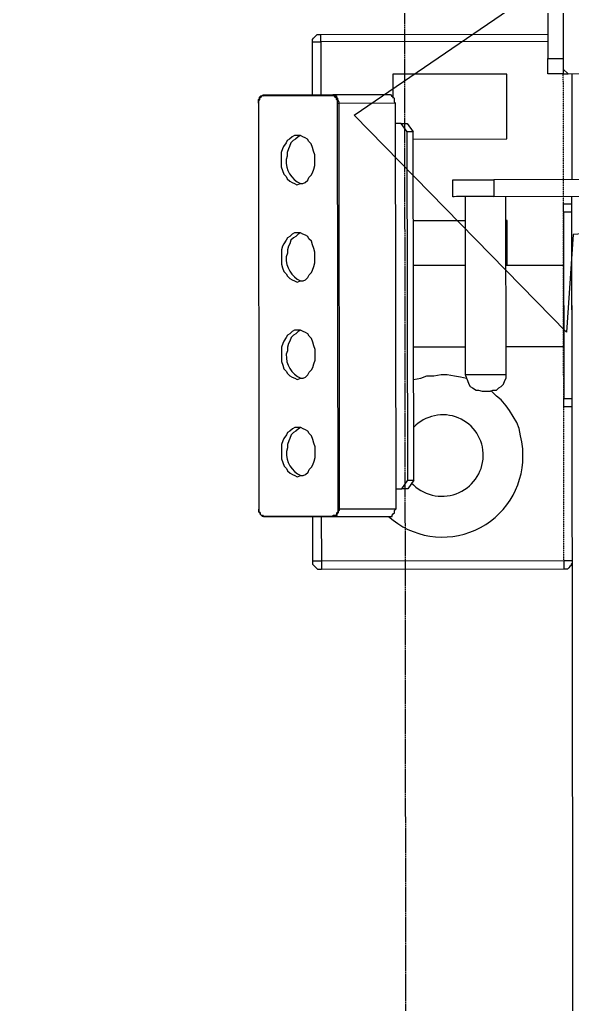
# Model space of a CAD drawing. Header units: feet. Extents: x -99009 to 3252343, y -11094690 to 9035152.
# Drawn here: x 2484468 to 2484809, y -1981242 to -1980635 of the extents above; entities that cross this region are included whole.
import ezdxf

# ---------------------------------------------------------------- set-up
doc = ezdxf.new("R2010")
doc.units = ezdxf.units.FT
doc.linetypes.add('PDF_IMPORT', pattern=[1, 0.8, -0.2])
doc.layers.add('1', color=1, linetype='Continuous')

# ---------------------------------------------------------------- blocks, each defined once
blk = doc.blocks.new('lEVELLING mACHINE')
at = {"color": 200, "lineweight": 25, "transparency": 33554684}
for points in [[(17491.73, 8164.64), (17741.42, 8164.64), (17741.42, 8463.99), (16941.21, 8463.99), (16838.22, 8463.99), (16838.22, 7564.48), (16838.22, 7284.41)], [(16843.4, 7508.91), (16842.66, 7508.91), (16841.18, 7508.91), (16840.44, 7508.91), (16839.7, 7508.91), (16838.96, 7508.91), (16838.22, 7508.91), (16838.22, 7510.39), (16838.96, 7511.14), (16838.96, 7511.88), (16839.7, 7512.62), (16840.44, 7513.36), (16841.18, 7514.1), (16842.66, 7514.1), (16843.4, 7514.1)], [(16993.07, 7481.5), (16993.07, 7508.91), (16843.4, 7508.91), (16843.4, 7510.39), (16843.4, 7511.14), (16843.4, 7511.88), (16843.4, 7512.62), (16843.4, 7513.36), (16843.4, 7514.1), (16993.07, 7514.1)], [(16998.26, 7508.91), (16998.26, 7481.5)], [(16982.7, 7226.61), (16982.7, 7225.87), (16982.7, 7225.13), (16983.44, 7224.39), (16983.44, 7223.65), (16984.18, 7222.91), (16984.92, 7222.17), (16985.66, 7222.17), (16985.66, 7221.43), (16984.92, 7221.43), (16984.18, 7222.17), (16983.44, 7222.17), (16983.44, 7222.91), (16982.7, 7223.65), (16982.7, 7224.39), (16981.96, 7225.87), (16981.96, 7226.61), (16947.14, 7226.61), (16947.14, 7477.05), (16981.96, 7477.05), (16981.96, 7477.79), (16982.7, 7478.53), (16982.7, 7479.27), (16983.44, 7480.02), (16983.44, 7480.76), (16984.18, 7481.5), (16984.92, 7481.5), (16985.66, 7481.5), (16985.66, 7480.76), (16984.92, 7480.76), (16984.18, 7480.76), (16983.44, 7480.02), (16983.44, 7479.27), (16982.7, 7478.53), (16982.7, 7477.79), (16982.7, 7477.05)], [(16985.66, 7222.17), (17028.64, 7222.17), (17029.38, 7222.17), (17030.12, 7222.91), (17030.86, 7223.65), (17030.86, 7224.39), (17031.6, 7225.13), (17031.6, 7225.87), (17031.6, 7226.61), (17031.6, 7477.05), (17031.6, 7477.79), (17031.6, 7478.53), (17030.86, 7479.27), (17030.86, 7480.02), (17030.12, 7480.76), (17029.38, 7480.76), (17028.64, 7481.5), (16985.66, 7481.5), (16950.84, 7481.5), (16950.1, 7481.5), (16949.36, 7481.5), (16949.36, 7480.76), (16948.62, 7480.02), (16947.88, 7479.27), (16947.88, 7478.53), (16947.88, 7477.79), (16947.14, 7477.05)], [(16985.66, 7481.5), (16985.66, 7481.5)], [(16985.66, 7481.5), (17027.9, 7481.5), (17028.64, 7481.5)], [(17027.9, 7481.5), (17028.64, 7481.5), (17029.38, 7481.5), (17030.12, 7480.76), (17030.86, 7480.02), (17030.86, 7479.27), (17031.6, 7478.53), (17031.6, 7477.79), (17031.6, 7477.05)], [(17031.6, 7477.05), (17031.6, 7477.05)], [(16936.02, 7459.27), (16939.73, 7464.46), (16943.43, 7464.46)], [(16947.14, 7464.46), (16943.43, 7464.46), (16939.73, 7459.27), (16939.73, 7244.4), (16943.43, 7239.21), (16947.14, 7239.21)], [(16939.73, 7459.27), (16936.02, 7459.27), (16936.02, 7244.4), (16939.73, 7244.4)], [(16838.22, 7414.07), (16843.4, 7414.07), (16843.4, 7408.89), (16838.22, 7408.89), (16838.22, 7294.04), (16843.4, 7294.04), (16843.4, 7408.89)], [(16904.16, 7284.41), (16904.16, 7394.07), (16903.42, 7396.29), (16902.68, 7397.77), (16901.94, 7399.99), (16901.2, 7401.48), (16899.72, 7402.22), (16897.49, 7403.7), (16896.01, 7403.7), (16893.79, 7404.44), (16893.05, 7404.44), (16892.31, 7404.44), (16891.56, 7404.44), (16890.08, 7404.44), (16889.34, 7404.44), (16888.6, 7404.44)], [(16936.02, 7397.77), (16936.02, 7397.03), (16931.58, 7396.29), (16927.87, 7394.81), (16923.43, 7394.81), (16918.98, 7394.07), (16915.27, 7394.07), (16910.83, 7394.81), (16907.12, 7395.55), (16903.42, 7396.29)], [(16904.16, 7394.07), (16903.42, 7394.07), (16902.68, 7394.07), (16901.94, 7394.07), (16900.46, 7394.07), (16898.97, 7394.07), (16897.49, 7394.07), (16895.27, 7394.07), (16893.05, 7394.07), (16891.56, 7394.07), (16889.34, 7394.07), (16887.12, 7394.07), (16884.9, 7394.07), (16883.41, 7394.07), (16881.93, 7394.07), (16880.45, 7394.07), (16879.71, 7394.07), (16878.97, 7394.07)], [(16878.97, 7326.64), (16843.4, 7326.64), (16843.4, 7377.02), (16878.97, 7377.02)], [(16936.02, 7377.02), (16904.16, 7377.02)], [(16878.23, 7326.64), (16878.23, 7299.23), (16878.97, 7299.23)], [(16936.02, 7326.64), (16904.16, 7326.64)], [(16904.16, 7299.23), (16936.02, 7299.23)], [(16843.4, 7294.04), (16843.4, 7288.85), (16838.22, 7288.85)], [(16626.31, 7221.43), (16626.31, 7234.02), (16626.31, 7274.03), (16886.38, 7274.03), (16886.38, 7284.41), (16626.31, 7284.41), (16626.31, 7274.03), (16621.12, 7274.03), (16621.12, 7284.41), (16626.31, 7284.41)], [(16886.38, 7284.41), (16889.34, 7284.41), (16892.31, 7284.41), (16895.27, 7284.41), (16898.23, 7284.41), (16900.46, 7284.41), (16902.68, 7284.41), (16904.9, 7284.41), (16907.12, 7284.41), (16908.61, 7284.41), (16909.35, 7284.41), (16910.83, 7284.41), (16911.57, 7284.41), (16911.57, 7274.03), (16910.83, 7274.03), (16909.35, 7274.03), (16908.61, 7274.03), (16907.12, 7274.03), (16904.9, 7274.03), (16902.68, 7274.03), (16900.46, 7274.03), (16898.23, 7274.03), (16895.27, 7274.03), (16892.31, 7274.03), (16889.34, 7274.03), (16886.38, 7274.03)], [(16838.22, 7208.83), (16838.22, 7274.03)], [(16936.02, 7248.84), (16878.23, 7248.84), (16878.23, 7208.83), (16948.62, 7208.83), (16948.62, 7223.65)], [(16943.43, 7239.21), (16939.73, 7239.21), (16936.02, 7244.4)], [(17028.64, 7222.17), (17027.9, 7221.43), (16985.66, 7221.43), (16950.84, 7221.43), (16950.1, 7221.43), (16949.36, 7222.17), (16948.62, 7222.91), (16947.88, 7223.65), (16947.88, 7224.39), (16947.88, 7225.87), (16947.14, 7226.61)], [(17031.6, 7226.61), (17031.6, 7225.87), (17031.6, 7224.39), (17030.86, 7223.65), (17030.86, 7222.91), (17030.12, 7222.17), (17029.38, 7222.17), (17028.64, 7221.43), (17027.9, 7221.43)], [(17031.6, 7226.61), (17031.6, 7226.61)], [(16998.26, 7221.43), (16998.26, 7188.83), (16997.52, 7188.83), (16996.78, 7188.83), (16996.04, 7188.83), (16995.3, 7188.83), (16994.56, 7188.83), (16993.07, 7188.83), (16993.07, 7188.09), (16993.07, 7187.34), (16993.07, 7186.6), (16993.07, 7185.86), (16993.07, 7185.12), (16993.07, 7184.38), (16853.04, 7184.38)], [(16853.04, 7188.83), (16993.07, 7188.83), (16993.07, 7221.43)], [(16843.4, 7205.87), (16840.44, 7208.83), (16575.92, 7208.83), (16572.96, 7205.87), (16572.96, 7208.83), (16575.92, 7208.83)], [(16840.44, 6944.32), (16840.44, 6988.77), (16843.4, 6992.48), (16843.4, 7205.87), (16843.4, 7208.83), (16840.44, 7208.83)], [(16843.4, 7208.83), (16853.04, 7208.83), (16853.04, 7199.2)], [(16843.4, 6289.32), (16853.04, 6289.32), (16853.04, 7199.2), (16843.4, 7199.2)], [(16998.26, 7188.83), (16998.26, 7188.09), (16998.26, 7187.34), (16997.52, 7186.6), (16996.78, 7185.86), (16996.04, 7185.12), (16995.3, 7184.38), (16994.56, 7184.38), (16993.07, 7184.38)]]:
    blk.add_lwpolyline(points, dxfattribs=at)
at = {"color": 200, "linetype": 'PDF_IMPORT', "lineweight": 25, "ltscale": 1.219444, "transparency": 33554684}
blk.add_lwpolyline([(16941.21, 8164.64), (16941.21, 7013.96)], dxfattribs=at)
at = {"color": 200, "lineweight": 25, "transparency": 33554684}
for points in [[(16998.26, 7508.91), (16997.52, 7508.91), (16996.78, 7508.91), (16996.04, 7508.91), (16995.3, 7508.91), (16994.56, 7508.91), (16993.07, 7508.91), (16993.07, 7510.39), (16993.07, 7511.14), (16993.07, 7511.88), (16993.07, 7512.62), (16993.07, 7513.36), (16993.07, 7514.1), (16994.56, 7514.1), (16995.3, 7514.1), (16996.04, 7513.36), (16996.78, 7512.62), (16997.52, 7511.88), (16998.26, 7511.14), (16998.26, 7510.39)], [(16981.96, 7477.05), (16982.7, 7477.05), (16982.7, 7226.61), (16981.96, 7226.61)], [(17017.52, 7441.49), (17017.52, 7443.71), (17017.52, 7445.93), (17016.78, 7448.16), (17016.04, 7450.38), (17014.56, 7451.86), (17013.82, 7453.34), (17012.34, 7454.82), (17010.86, 7455.56), (17009.37, 7456.31), (17007.89, 7457.05), (17005.67, 7456.31), (17004.19, 7456.31), (17002.71, 7455.56), (17001.22, 7454.08), (17000.48, 7452.6), (16999, 7451.12), (16998.26, 7449.64), (16997.52, 7447.41), (16996.78, 7445.19), (16996.78, 7442.97), (16996.78, 7440.75), (16996.78, 7438.52), (16997.52, 7436.3), (16998.26, 7434.08), (16999, 7431.85), (17000.48, 7430.37), (17001.22, 7428.89), (17002.71, 7428.15), (17004.19, 7427.41), (17005.67, 7426.67), (17007.89, 7426.67), (17009.37, 7426.67), (17010.86, 7427.41), (17012.34, 7428.89), (17013.82, 7429.63), (17014.56, 7431.11), (17016.04, 7433.34), (17016.78, 7434.82), (17017.52, 7437.04), (17017.52, 7439.26)], [(17017.52, 7381.47), (17017.52, 7383.69), (17017.52, 7385.92), (17016.78, 7388.14), (17016.04, 7390.36), (17014.56, 7391.84), (17013.82, 7393.33), (17012.34, 7394.81), (17010.86, 7395.55), (17009.37, 7396.29), (17007.89, 7397.03), (17005.67, 7396.29), (17004.19, 7396.29), (17002.71, 7395.55), (17001.22, 7394.07), (17000.48, 7392.58), (16999, 7391.1), (16998.26, 7389.62), (16997.52, 7387.4), (16996.78, 7385.18), (16996.78, 7382.95), (16996.78, 7380.73), (16996.78, 7378.51), (16997.52, 7376.28), (16998.26, 7374.06), (16999, 7371.84), (17000.48, 7370.36), (17001.22, 7368.87), (17002.71, 7368.13), (17004.19, 7367.39), (17005.67, 7366.65), (17007.89, 7366.65), (17009.37, 7366.65), (17010.86, 7367.39), (17012.34, 7368.87), (17013.82, 7369.62), (17014.56, 7371.1), (17016.04, 7373.32), (17016.78, 7374.8), (17017.52, 7377.02), (17017.52, 7379.25)], [(17017.52, 7321.45), (17017.52, 7323.68), (17017.52, 7325.9), (17016.78, 7328.12), (17016.04, 7330.35), (17014.56, 7331.83), (17013.82, 7333.31), (17012.34, 7334.79), (17010.86, 7335.53), (17009.37, 7336.27), (17007.89, 7337.01), (17005.67, 7336.27), (17004.19, 7336.27), (17002.71, 7335.53), (17001.22, 7334.05), (17000.48, 7332.57), (16999, 7331.09), (16998.26, 7329.6), (16997.52, 7327.38), (16996.78, 7325.16), (16996.78, 7322.94), (16996.78, 7320.71), (16996.78, 7318.49), (16997.52, 7316.27), (16998.26, 7314.05), (16999, 7311.82), (17000.48, 7310.34), (17001.22, 7308.86), (17002.71, 7308.12), (17004.19, 7307.38), (17005.67, 7306.64), (17007.89, 7306.64), (17009.37, 7306.64), (17010.86, 7307.38), (17012.34, 7308.86), (17013.82, 7309.6), (17014.56, 7311.08), (17016.04, 7313.3), (17016.78, 7314.79), (17017.52, 7317.01), (17017.52, 7319.23)], [(17017.52, 7261.44), (17017.52, 7263.66), (17017.52, 7265.88), (17016.78, 7268.11), (17016.04, 7270.33), (17014.56, 7271.81), (17013.82, 7273.29), (17012.34, 7274.78), (17010.86, 7275.52), (17009.37, 7276.26), (17007.89, 7277), (17005.67, 7276.26), (17004.19, 7276.26), (17002.71, 7275.52), (17001.22, 7274.03), (17000.48, 7272.55), (16999, 7271.07), (16998.26, 7269.59), (16997.52, 7267.37), (16996.78, 7265.14), (16996.78, 7262.92), (16996.78, 7260.7), (16996.78, 7258.47), (16997.52, 7256.25), (16998.26, 7254.03), (16999, 7251.81), (17000.48, 7250.32), (17001.22, 7248.84), (17002.71, 7248.1), (17004.19, 7247.36), (17005.67, 7246.62), (17007.89, 7246.62), (17009.37, 7246.62), (17010.86, 7247.36), (17012.34, 7248.84), (17013.82, 7249.58), (17014.56, 7251.07), (17016.04, 7253.29), (17016.78, 7254.77), (17017.52, 7256.99), (17017.52, 7259.22)]]:
    blk.add_lwpolyline(points, close=True, dxfattribs=at)
at = {"color": 200, "linetype": 'PDF_IMPORT', "lineweight": 25, "ltscale": 0.177778, "transparency": 33554684}
blk.add_lwpolyline([(16843.4, 7508.91), (16843.4, 7208.83)], dxfattribs=at)
at = {"color": 200, "lineweight": 25, "transparency": 33554684}
for points in [[(16951.58, 7481.5, 0.650858), (16868.6, 7444.45), (16868.6, 7440), (16869.34, 7435.56), (16870.08, 7431.85), (16870.82, 7427.41), (16872.3, 7423.7), (16874.52, 7420), (16876.75, 7416.29), (16878.97, 7413.33), (16881.93, 7409.63), (16884.9, 7407.4), (16887.86, 7404.44), (16888.6, 7404.44), (16887.12, 7403.7), (16884.9, 7403.7), (16883.41, 7402.22), (16881.93, 7401.48), (16880.45, 7399.99), (16879.71, 7397.77), (16878.97, 7396.29), (16878.97, 7394.07), (16878.97, 7284.41)], [(16937.5, 7460.75, 0.673832), (16893.05, 7444.45, 0.686325), (16936.02, 7426.67)], [(17005.67, 7426.67), (17007.15, 7427.41), (17008.63, 7428.89), (17010.12, 7429.63), (17011.6, 7431.11), (17012.34, 7433.34), (17013.08, 7434.82), (17013.82, 7437.04), (17013.82, 7439.26), (17014.56, 7441.49, 0.308885), (17005.67, 7456.31)], [(17005.67, 7366.65), (17007.15, 7367.39), (17008.63, 7368.87), (17010.12, 7369.62), (17011.6, 7371.1), (17012.34, 7373.32), (17013.08, 7374.8), (17013.82, 7377.02), (17013.82, 7379.25), (17014.56, 7381.47, 0.308885), (17005.67, 7396.29)], [(17005.67, 7306.64), (17007.15, 7307.38), (17008.63, 7308.86), (17010.12, 7309.6), (17011.6, 7311.08), (17012.34, 7313.3), (17013.08, 7314.79), (17013.82, 7317.01), (17013.82, 7319.23), (17014.56, 7321.45, 0.308885), (17005.67, 7336.27)], [(17005.67, 7246.62), (17007.15, 7247.36), (17008.63, 7248.84), (17010.12, 7249.58), (17011.6, 7251.07), (17012.34, 7253.29), (17013.08, 7254.77), (17013.82, 7256.99), (17013.82, 7259.22), (17014.56, 7261.44, 0.308885), (17005.67, 7276.26)]]:
    blk.add_lwpolyline(points, format="xyb", dxfattribs=at)
blk = doc.blocks.new('A$Cac12730c')
blk.add_blockref('lEVELLING mACHINE', (-11218.13, -5688.95))

msp = doc.modelspace()

# ---------------------------------------------------------------- linework, layer by layer
at = {"transparency": 33554684}
msp.add_lwpolyline([(2484804.96321, -1980827.27036), (2484674.09447, -1980693.60831), (2484821.12524, -1980592.95305), (2484816.97104, -1980653.18062, 0.402684458), (2485076.02095, -1980476.72371, -0.41107988), (2484809.11748, -1980767.04174)], format="xyb", close=True, dxfattribs=at)
at = {"layer": '1'}
msp.add_arc((2520410.24778, -1978395.99612), 100000, 84.1346387202, 194.3871675539, dxfattribs=at)

# ---------------------------------------------------------------- block references
at = {"transparency": 33554684, "rotation": 180.0650517140762}
msp.add_blockref('A$Cac12730c', (2490426.6334, -1979141.86212), dxfattribs=at)

doc.saveas('drawing.dxf')
